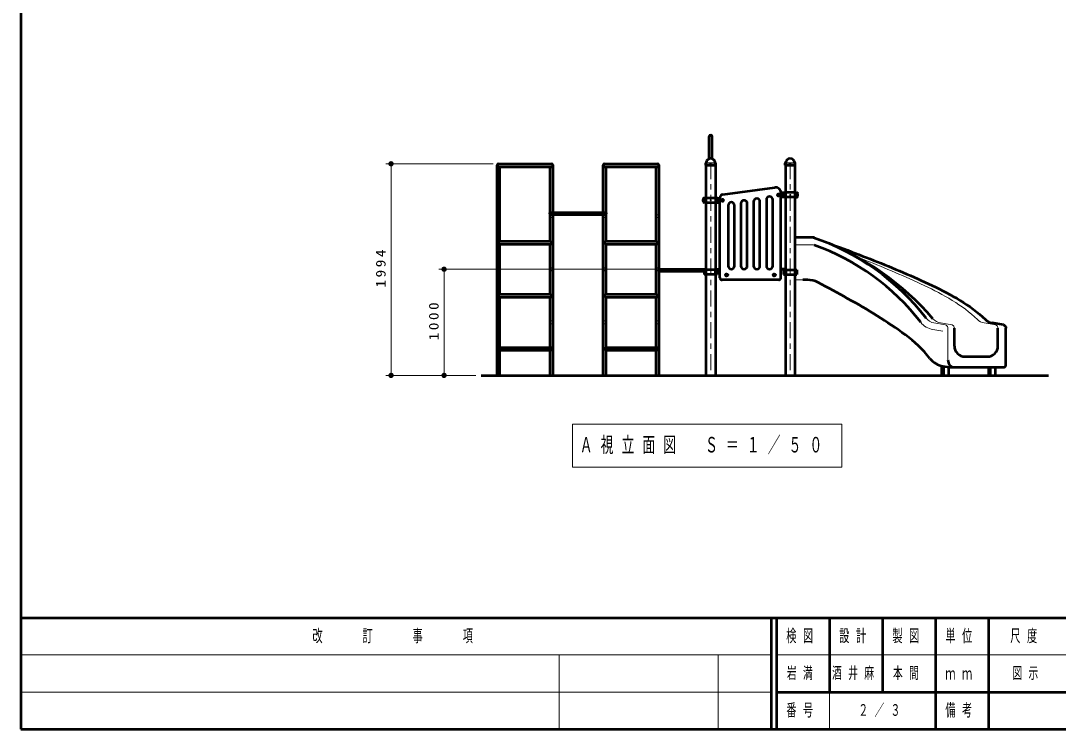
# Model space of a CAD drawing. Units: millimetres on the paper, scale 1:50. Extents: x -385 to 0, y -594 to 267.
# Drawn here: x -385 to -189.4, y -297 to -163.5 of the extents above; entities that cross this region are included whole.
import ezdxf

# ---------------------------------------------------------------- set-up
doc = ezdxf.new("R2010")
doc.units = ezdxf.units.MM
for name, pattern in [('USER1', [4.5, 2.5, -2]), ('USER2', [6, 3, -1, 1, -1]), ('USER3', [8, 3, -1, 1, -1, 1, -1])]:
    doc.linetypes.add(name, pattern=pattern)
doc.layers.add('LY_1', color=7, linetype='Continuous', lineweight=13)
doc.styles.add('ＭＳ ゴシック', font='')
doc.styles.get('ＭＳ ゴシック').set_extended_font_data('MS Gothic')

# ---------------------------------------------------------------- blocks, each defined once
blk = doc.blocks.new('filled_dot')
at = {"color": 0, "linetype": 'Continuous', "lineweight": -2, "const_width": 1.25}
blk.add_lwpolyline([(-0.625, 0, 1), (0.625, 0, 1)], format="xyb", close=True, dxfattribs=at)

msp = doc.modelspace()

# ---------------------------------------------------------------- linework, layer by layer
at = {"layer": 'LY_1', "lineweight": 50}
for p, q in [((-385, -30), (-385, -297)), ((-298.174, -230.321), (-191.218, -230.321)), ((-385, -276), (0, -276)), ((-385, -297), (0, -297))]:
    msp.add_line(p, q, dxfattribs=at)
at = {"layer": 'LY_1', "color": 140, "lineweight": 50}
for p, q in [((-255.174, -189.501), (-255.174, -185.321)), ((-254.63, -189.501), (-254.63, -185.321)), ((-295.174, -230.321), (-295.174, -190.721)), ((-295.174, -190.993), (-284.63, -190.993)), ((-294.902, -190.449), (-284.902, -190.449)), ((-294.63, -205.049), (-294.63, -190.993)), ((-285.174, -205.049), (-285.174, -190.993)), ((-284.63, -230.321), (-284.63, -190.721)), ((-275.174, -230.321), (-275.174, -190.721)), ((-275.174, -190.993), (-264.63, -190.993)), ((-274.902, -190.449), (-264.902, -190.449)), ((-274.63, -205.049), (-274.63, -190.993)), ((-265.174, -205.049), (-265.174, -190.993)), ((-264.63, -230.321), (-264.63, -190.721)), ((-255.831, -190.731), (-255.823, -190.334)), ((-255.822, -190.741), (-255.831, -190.731)), ((-255.822, -190.741), (-253.983, -190.741)), ((-255.799, -190.276), (-255.777, -190.254)), ((-255.793, -190.321), (-255.793, -230.321)), ((-254.006, -190.276), (-254.028, -190.254)), ((-254.011, -190.321), (-254.011, -230.321)), ((-253.973, -190.731), (-253.983, -190.741)), ((-253.973, -190.731), (-253.982, -190.334)), ((-240.831, -190.731), (-240.823, -190.334)), ((-240.822, -190.741), (-240.831, -190.731)), ((-240.822, -190.741), (-238.983, -190.741)), ((-240.799, -190.276), (-240.777, -190.254)), ((-240.793, -190.321), (-240.793, -230.321)), ((-239.006, -190.276), (-239.028, -190.254)), ((-239.011, -190.321), (-239.011, -230.321)), ((-238.973, -190.731), (-238.983, -190.741)), ((-238.973, -190.731), (-238.982, -190.334)), ((-252.634, -196.253), (-242.788, -194.91)), ((-255.822, -196.871), (-256.138, -196.899)), ((-255.822, -196.871), (-253.982, -196.871)), ((-253.982, -196.871), (-253.352, -196.926)), ((-253.352, -196.926), (-253.152, -196.941)), ((-253.152, -211.921), (-253.152, -196.847)), ((-252.702, -197.229), (-252.782, -197.275)), ((-252.782, -197.275), (-252.782, -197.367)), ((-252.702, -197.413), (-252.782, -197.367)), ((-252.622, -197.275), (-252.702, -197.229)), ((-252.622, -197.367), (-252.702, -197.413)), ((-252.622, -197.275), (-252.622, -197.367)), ((-246.802, -197.576), (-246.802, -209.721)), ((-245.602, -209.721), (-245.602, -197.576)), ((-244.402, -197.209), (-244.402, -209.721)), ((-243.202, -209.721), (-243.202, -197.209)), ((-242.102, -196.229), (-242.182, -196.275)), ((-242.182, -196.275), (-242.182, -196.367)), ((-242.102, -196.413), (-242.182, -196.367)), ((-242.022, -196.275), (-242.102, -196.229)), ((-242.022, -196.367), (-242.102, -196.413)), ((-242.022, -196.275), (-242.022, -196.367)), ((-241.652, -211.921), (-241.652, -195.901)), ((-241.452, -195.926), (-241.652, -195.941)), ((-241.452, -196.716), (-241.652, -196.701)), ((-240.822, -195.871), (-241.452, -195.926)), ((-240.822, -196.771), (-241.452, -196.716)), ((-238.982, -195.871), (-240.823, -195.871)), ((-238.982, -196.771), (-240.823, -196.771)), ((-238.982, -195.871), (-238.667, -195.899)), ((-238.982, -196.771), (-238.667, -196.743)), ((-255.822, -197.771), (-256.138, -197.743)), ((-255.822, -197.771), (-253.982, -197.771)), ((-253.982, -197.771), (-253.352, -197.716)), ((-253.352, -197.716), (-253.152, -197.701)), ((-251.602, -198.31), (-251.602, -209.721)), ((-250.402, -209.721), (-250.402, -198.31)), ((-249.202, -197.943), (-249.202, -209.721)), ((-248.002, -209.721), (-248.002, -197.943)), ((-285.23, -199.903), (-285.23, -199.723)), ((-285.13, -199.623), (-274.674, -199.623)), ((-285.13, -200.003), (-274.674, -200.003)), ((-274.574, -199.903), (-274.574, -199.723)), ((-294.63, -205.049), (-285.174, -205.049)), ((-274.63, -205.049), (-265.174, -205.049)), ((-235.701, -204.321), (-239.011, -204.321)), ((-294.63, -215.049), (-294.63, -205.593)), ((-294.63, -205.593), (-285.174, -205.593)), ((-285.174, -215.049), (-285.174, -205.593)), ((-274.63, -215.049), (-274.63, -205.593)), ((-274.63, -205.593), (-265.174, -205.593)), ((-265.174, -215.049), (-265.174, -205.593)), ((-264.63, -210.321), (-255.793, -210.321)), ((-264.63, -210.701), (-255.793, -210.701)), ((-256.139, -210.441), (-256.139, -211.341)), ((-253.666, -210.441), (-256.139, -210.441)), ((-255.972, -210.441), (-255.972, -211.341)), ((-254.068, -210.441), (-254.068, -211.341)), ((-254.011, -210.321), (-253.152, -210.321)), ((-254.011, -210.367), (-253.152, -210.367)), ((-253.881, -210.441), (-253.881, -211.341)), ((-253.822, -210.441), (-253.822, -211.341)), ((-253.666, -210.441), (-253.666, -211.341)), ((-240.793, -210.321), (-241.652, -210.321)), ((-240.793, -210.367), (-241.652, -210.367)), ((-241.139, -210.441), (-241.139, -211.341)), ((-241.139, -210.441), (-238.666, -210.441)), ((-240.983, -210.441), (-240.983, -211.341)), ((-240.924, -210.441), (-240.924, -211.341)), ((-240.737, -210.441), (-240.737, -211.341)), ((-238.832, -210.441), (-238.832, -211.341)), ((-238.666, -210.441), (-238.666, -211.341)), ((-253.666, -211.341), (-256.139, -211.341)), ((-242.052, -212.321), (-252.752, -212.321)), ((-251.982, -211.375), (-251.902, -211.329)), ((-251.982, -211.375), (-251.982, -211.467)), ((-251.982, -211.467), (-251.902, -211.513)), ((-251.902, -211.329), (-251.822, -211.375)), ((-251.902, -211.513), (-251.822, -211.467)), ((-251.822, -211.375), (-251.822, -211.467)), ((-242.982, -211.375), (-242.902, -211.329)), ((-242.982, -211.375), (-242.982, -211.467)), ((-242.982, -211.467), (-242.902, -211.513)), ((-242.902, -211.329), (-242.822, -211.375)), ((-242.902, -211.513), (-242.822, -211.467)), ((-242.822, -211.375), (-242.822, -211.467)), ((-241.139, -211.341), (-238.666, -211.341)), ((-294.63, -215.049), (-285.174, -215.049)), ((-274.63, -215.049), (-265.174, -215.049)), ((-294.63, -215.593), (-285.174, -215.593)), ((-294.63, -225.049), (-294.63, -215.593)), ((-285.174, -225.049), (-285.174, -215.593)), ((-274.63, -215.593), (-265.174, -215.593)), ((-274.63, -225.049), (-274.63, -215.593)), ((-265.174, -225.049), (-265.174, -215.593)), ((-199.66, -220.818), (-201.854, -220.445)), ((-208.952, -224.791), (-208.952, -221.435)), ((-200.722, -224.791), (-200.722, -221.435)), ((-199.239, -228.385), (-199.239, -221.435)), ((-294.63, -225.049), (-285.174, -225.049)), ((-294.63, -225.593), (-285.174, -225.593)), ((-294.63, -230.321), (-294.63, -225.593)), ((-285.174, -230.321), (-285.174, -225.593)), ((-274.63, -225.049), (-265.174, -225.049)), ((-274.63, -225.593), (-265.174, -225.593)), ((-274.63, -230.321), (-274.63, -225.593)), ((-265.174, -230.321), (-265.174, -225.593)), ((-206.952, -226.791), (-202.722, -226.791)), ((-211.291, -230.321), (-211.291, -228.553)), ((-211.095, -228.591), (-209.952, -228.785)), ((-210.949, -230.321), (-210.949, -228.616)), ((-210.009, -230.321), (-210.009, -228.785)), ((-209.952, -228.785), (-199.639, -228.785)), ((-202.458, -230.321), (-202.458, -228.785)), ((-202.116, -230.321), (-202.116, -228.785)), ((-201.176, -230.321), (-201.176, -228.785)), ((-243.5, -276), (-243.5, -297)), ((-242.5, -276), (-242.5, -297)), ((-232.5, -276), (-232.5, -290)), ((-222.5, -276), (-222.5, -290)), ((-212.5, -276), (-212.5, -297)), ((-202.5, -276), (-202.5, -290)), ((-242.5, -290), (0, -290)), ((-202.5, -290), (-202.5, -297))]:
    msp.add_line(p, q, dxfattribs=at)
at = {"layer": 'LY_1'}
for p, q in [((-295.902, -190.449), (-316.174, -190.449)), ((-315.174, -230.321), (-315.174, -190.449)), ((-255.796, -190.311), (-254.009, -190.311)), ((-255.76, -190.241), (-254.048, -190.241)), ((-240.796, -190.311), (-239.009, -190.311)), ((-240.76, -190.241), (-239.048, -190.241)), ((-255.868, -197.136), (-256.237, -197.136)), ((-256.237, -197.506), (-256.237, -197.136)), ((-255.868, -197.506), (-256.237, -197.506)), ((-253.937, -197.136), (-253.568, -197.136)), ((-253.937, -197.506), (-253.568, -197.506)), ((-253.568, -197.506), (-253.568, -197.136)), ((-240.868, -196.136), (-241.237, -196.136)), ((-241.237, -196.506), (-241.237, -196.136)), ((-240.868, -196.506), (-241.237, -196.506)), ((-238.937, -196.136), (-238.568, -196.136)), ((-238.937, -196.506), (-238.568, -196.506)), ((-238.568, -196.506), (-238.568, -196.136)), ((-235.698, -205.721), (-239.011, -205.721)), ((-255.902, -210.321), (-306.174, -210.321)), ((-305.174, -230.321), (-305.174, -210.321)), ((-237.522, -212.321), (-239.011, -212.321)), ((-239.011, -212.321), (-237.522, -212.321)), ((-210.595, -220.818), (-212.789, -220.445)), ((-209.373, -220.818), (-211.568, -220.445)), ((-201.143, -220.818), (-203.338, -220.445)), ((-211.138, -222.013), (-213.002, -221.696)), ((-210.174, -227.473), (-210.174, -221.435)), ((-299.174, -230.321), (-316.174, -230.321)), ((-280.974, -239.484), (-280.974, -247.617)), ((-230.174, -239.484), (-280.974, -239.484)), ((-230.174, -247.617), (-230.174, -239.484)), ((-280.974, -247.617), (-230.174, -247.617)), ((-385, -283), (-243.5, -283)), ((-283.5, -283), (-283.5, -297)), ((-253.5, -283), (-253.5, -297)), ((-242.5, -283), (-187.5, -283)), ((-385, -290), (-243.5, -290)), ((-232.5, -290), (-232.5, -297))]:
    msp.add_line(p, q, dxfattribs=at)
at = {"layer": 'LY_1', "linetype": 'USER2'}
for p, q in [((-254.902, -190.321), (-254.902, -230.321)), ((-239.902, -190.321), (-239.902, -230.321))]:
    msp.add_line(p, q, dxfattribs=at)
at = {"layer": 'LY_1', "linetype": 'USER3'}
for p, q in [((-285.23, -199.903), (-285.23, -199.723)), ((-285.13, -199.623), (-274.674, -199.623)), ((-285.13, -200.003), (-274.674, -200.003)), ((-274.574, -199.903), (-274.574, -199.723))]:
    msp.add_line(p, q, dxfattribs=at)
at = {"layer": 'LY_1', "color": 140, "lineweight": 50}
for points in [[(-235.354, -204.383), (-234.652, -204.643), (-233.95, -204.905), (-233.248, -205.167), (-232.547, -205.43), (-231.846, -205.694), (-231.145, -205.959), (-230.445, -206.224), (-229.744, -206.489), (-229.044, -206.756), (-228.344, -207.023), (-227.644, -207.29), (-226.945, -207.559), (-226.246, -207.829), (-225.548, -208.1), (-224.85, -208.372), (-224.153, -208.647), (-223.457, -208.923), (-222.762, -209.202), (-222.067, -209.483), (-221.374, -209.766), (-220.681, -210.051), (-219.99, -210.34), (-219.3, -210.631), (-218.611, -210.925), (-217.923, -211.221), (-217.236, -211.521), (-216.551, -211.824), (-215.868, -212.13), (-215.186, -212.44), (-214.505, -212.753), (-213.826, -213.069), (-213.149, -213.389), (-212.473, -213.713), (-211.8, -214.042), (-211.13, -214.377), (-210.464, -214.719), (-209.802, -215.07), (-209.146, -215.431), (-208.496, -215.803), (-207.853, -216.187), (-207.218, -216.585), (-206.593, -216.999), (-205.98, -217.428), (-205.378, -217.874), (-204.789, -218.337), (-204.214, -218.817), (-203.652, -219.313), (-203.103, -219.822)], [(-213.575, -227.114), (-214.08, -226.493), (-214.608, -225.891), (-215.161, -225.312), (-215.734, -224.754), (-216.327, -224.215), (-216.935, -223.695), (-217.557, -223.191), (-218.19, -222.701), (-218.833, -222.224), (-219.483, -221.758), (-220.14, -221.299), (-220.801, -220.849), (-221.467, -220.405), (-222.138, -219.967), (-222.812, -219.535), (-223.49, -219.11), (-224.171, -218.689), (-224.856, -218.274), (-225.543, -217.864), (-226.233, -217.458), (-226.926, -217.057), (-227.62, -216.659), (-228.317, -216.264), (-229.015, -215.872), (-229.714, -215.483), (-230.415, -215.095), (-231.116, -214.709), (-231.818, -214.324), (-232.521, -213.941), (-233.224, -213.558), (-233.928, -213.177), (-234.633, -212.797)], [(-199.66, -220.818), (-199.572, -220.857), (-199.49, -220.91), (-199.418, -220.976), (-199.355, -221.054), (-199.306, -221.141), (-199.269, -221.235), (-199.247, -221.334), (-199.239, -221.435)]]:
    msp.add_lwpolyline(points, dxfattribs=at)
at = {"layer": 'LY_1'}
for points in [[(-227.48, -207.925), (-226.906, -208.148), (-226.333, -208.372), (-225.636, -208.647), (-224.94, -208.923), (-224.245, -209.202), (-223.55, -209.483), (-222.857, -209.766), (-222.165, -210.051), (-221.473, -210.34), (-220.783, -210.631), (-220.094, -210.925), (-219.406, -211.221), (-218.72, -211.521), (-218.034, -211.824), (-217.351, -212.13), (-216.669, -212.44), (-215.988, -212.753), (-215.309, -213.069), (-214.632, -213.389), (-213.957, -213.713), (-213.284, -214.042), (-212.613, -214.377), (-211.947, -214.719), (-211.285, -215.07), (-210.629, -215.431), (-209.979, -215.803), (-209.336, -216.187), (-208.701, -216.585), (-208.077, -216.999), (-207.463, -217.428), (-206.861, -217.874), (-206.272, -218.337), (-205.697, -218.817), (-205.136, -219.313), (-204.586, -219.822)], [(-210.595, -220.818), (-210.506, -220.857), (-210.425, -220.91), (-210.352, -220.976), (-210.29, -221.054), (-210.24, -221.141), (-210.204, -221.235), (-210.182, -221.334), (-210.174, -221.435)], [(-209.373, -220.818), (-209.285, -220.857), (-209.203, -220.91), (-209.131, -220.976), (-209.069, -221.054), (-209.019, -221.141), (-208.982, -221.235), (-208.96, -221.334), (-208.952, -221.435)], [(-201.143, -220.818), (-201.055, -220.857), (-200.973, -220.91), (-200.901, -220.976), (-200.839, -221.054), (-200.789, -221.141), (-200.752, -221.235), (-200.73, -221.334), (-200.722, -221.435)]]:
    msp.add_lwpolyline(points, dxfattribs=at)
at = {"layer": 'LY_1', "color": 140, "lineweight": 50}
for centre, radius in [((-254.902, -190.581), 0.06), ((-239.902, -190.581), 0.06), ((-252.702, -197.321), 0.21), ((-242.102, -196.321), 0.21), ((-251.902, -211.421), 0.21), ((-242.902, -211.421), 0.21)]:
    msp.add_circle(centre, radius, dxfattribs=at)
at = {"layer": 'LY_1'}
for centre, radius in [((-256.052, -197.321), 0.185), ((-256.052, -197.321), 0.1), ((-254.902, -197.321), 0.1), ((-253.752, -197.321), 0.185), ((-253.752, -197.321), 0.1), ((-252.702, -197.321), 0.24), ((-252.702, -197.321), 0.11), ((-242.102, -196.321), 0.24), ((-242.102, -196.321), 0.11), ((-241.052, -196.321), 0.185), ((-241.052, -196.321), 0.1), ((-239.902, -196.321), 0.1), ((-238.752, -196.321), 0.185), ((-238.752, -196.321), 0.1), ((-251.902, -211.421), 0.24), ((-242.902, -211.421), 0.24), ((-251.902, -211.421), 0.11), ((-242.902, -211.421), 0.11)]:
    msp.add_circle(centre, radius, dxfattribs=at)
at = {"layer": 'LY_1', "linetype": 'USER1'}
for centre, radius in [((-252.702, -197.321), 0.125), ((-242.102, -196.321), 0.125), ((-294.902, -200.321), 0.272), ((-284.902, -200.321), 0.272), ((-274.902, -200.321), 0.272), ((-264.902, -200.321), 0.272), ((-294.902, -210.321), 0.272), ((-284.902, -210.321), 0.272), ((-274.902, -210.321), 0.272), ((-264.902, -210.321), 0.272), ((-251.902, -211.421), 0.125), ((-242.902, -211.421), 0.125), ((-294.902, -220.321), 0.272), ((-284.902, -220.321), 0.272), ((-274.902, -220.321), 0.272), ((-264.902, -220.321), 0.272)]:
    msp.add_circle(centre, radius, dxfattribs=at)
at = {"layer": 'LY_1', "color": 140, "lineweight": 50}
for centre, radius, start, end in [((-254.902, -185.321), 0.272, 0, 180), ((-254.902, -190.321), 0.864, 90, 173.3676), ((-254.902, -190.321), 0.864, 6.6324, 90), ((-239.902, -190.321), 0.864, 90, 173.3676), ((-239.902, -190.321), 0.864, 6.6324, 90), ((-294.902, -190.721), 0.272, 90, 270), ((-284.902, -190.721), 0.272, 270, 90), ((-274.902, -190.721), 0.272, 90, 270), ((-264.902, -190.721), 0.272, 270, 90), ((-255.739, -190.336), 0.084, 135, 178.99605), ((-255.816, -190.215), 0.056, 315, 353.3676), ((-253.989, -190.215), 0.056, 186.6324, 225), ((-254.066, -190.336), 0.084, 1.00395, 45), ((-240.739, -190.336), 0.084, 135, 178.99605), ((-240.816, -190.215), 0.056, 315, 353.3676), ((-238.989, -190.215), 0.056, 186.6324, 225), ((-239.066, -190.336), 0.084, 1.00395, 45), ((-242.652, -195.901), 1, 0, 97.46846), ((-255.352, -197.321), 1, 163.80375, 196.19625), ((-256.121, -197.098), 0.2, 95, 163.80375), ((-253.684, -197.098), 0.2, 16.19625, 85), ((-254.452, -197.321), 1, 343.80375, 16.19625), ((-252.552, -196.847), 0.6, 97.46846, 180), ((-248.602, -197.943), 0.6, 0, 180), ((-246.202, -197.576), 0.6, 0, 180), ((-243.802, -197.209), 0.6, 0, 180), ((-240.352, -196.321), 1, 163.80375, 196.19625), ((-241.121, -196.098), 0.2, 95, 163.80375), ((-241.121, -196.544), 0.2, 196.19625, 265), ((-238.684, -196.098), 0.2, 16.19625, 85), ((-238.684, -196.544), 0.2, 275, 343.80375), ((-239.452, -196.321), 1, 343.80375, 16.19625), ((-256.121, -197.544), 0.2, 196.19625, 265), ((-253.684, -197.544), 0.2, 275, 343.80375), ((-251.002, -198.31), 0.6, 0, 180), ((-285.13, -199.723), 0.1, 90, 180), ((-285.13, -199.903), 0.1, 180, 270), ((-274.674, -199.723), 0.1, 0, 90), ((-274.674, -199.903), 0.1, 270, 0), ((-294.63, -205.321), 0.272, 90, 270), ((-285.174, -205.321), 0.272, 270, 90), ((-274.63, -205.321), 0.272, 90, 270), ((-265.174, -205.321), 0.272, 270, 90), ((-235.701, -205.321), 1, 69.6949, 90), ((-249.937, -247.017), 45.007, 37.61943, 71.56003), ((-252.454, -253.638), 52.09, 40.736, 69.18787), ((-249.937, -247.017), 43.737, 37.61943, 70.53833), ((-251.002, -209.721), 0.6, 180, 0), ((-248.602, -209.721), 0.6, 180, 0), ((-246.202, -209.721), 0.6, 180, 0), ((-243.802, -209.721), 0.6, 180, 0), ((-252.752, -211.921), 0.4, 180, 270), ((-242.052, -211.921), 0.4, 270, 0), ((-237.522, -230.321), 18, 84.01173, 90), ((-236.526, -216.321), 4, 61.75482, 77.27662), ((-294.63, -215.321), 0.272, 90, 270), ((-285.174, -215.321), 0.272, 270, 90), ((-274.63, -215.321), 0.272, 90, 270), ((-265.174, -215.321), 0.272, 270, 90), ((-201.453, -218.079), 2.4, 226.5661, 260.36457), ((-206.952, -224.791), 2, 180, 270), ((-202.722, -224.791), 2, 270, 0), ((-294.63, -225.321), 0.272, 90, 270), ((-285.174, -225.321), 0.272, 270, 90), ((-274.63, -225.321), 0.272, 90, 270), ((-265.174, -225.321), 0.272, 270, 90), ((-210.426, -224.648), 4, 218.06305, 260.36457), ((-208.862, -227.473), 1.312, 180, 270), ((-199.639, -228.385), 0.4, 270, 0)]:
    msp.add_arc(centre, radius, start, end, dxfattribs=at)
at = {"layer": 'LY_1'}
for centre, radius, start, end in [((-258.428, -197.321), 2.567, 355.87048, 4.12952), ((-251.377, -197.321), 2.567, 175.87048, 184.12952), ((-243.428, -196.321), 2.567, 355.87048, 4.12952), ((-236.377, -196.321), 2.567, 175.87048, 184.12952), ((-235.698, -206.721), 1, 70.03583, 90), ((-212.388, -218.079), 3.669, 217.61943, 260.36457), ((-212.388, -218.079), 2.4, 217.61943, 260.36457), ((-211.166, -218.079), 2.4, 220.736, 260.36457), ((-202.936, -218.079), 2.4, 226.5661, 260.36457)]:
    msp.add_arc(centre, radius, start, end, dxfattribs=at)
at = {"layer": 'LY_1', "linetype": 'USER3'}
for centre, start, end in [((-285.13, -199.723), 90, 180), ((-285.13, -199.903), 180, 270), ((-274.674, -199.723), 0, 90), ((-274.674, -199.903), 270, 0)]:
    msp.add_arc(centre, 0.1, start, end, dxfattribs=at)

# ---------------------------------------------------------------- block references
at = {"layer": 'LY_1', "xscale": 0.4, "yscale": 0.4}
for p, rotation in [((-315.174, -190.449), 270), ((-305.174, -210.321), 270), ((-315.174, -230.321), 90), ((-305.174, -230.321), 90)]:
    msp.add_blockref('filled_dot', p, dxfattribs=dict(at, rotation=rotation))

# ---------------------------------------------------------------- texts
at = {"layer": 'LY_1', "char_height": 1.833, "attachment_point": 8, "rotation": 90, "style": 'ＭＳ ゴシック'}
for s, insert in [('\\T1.33;\\W1.15;1994', (-316.174, -209.957)), ('\\T1.33;\\W1.15;1000', (-306.174, -219.9))]:
    msp.add_mtext(s, dxfattribs=dict(at, insert=insert))
at = {"layer": 'LY_1', "style": 'ＭＳ ゴシック'}
for s, insert, char_height, attachment_point in [('\\T1.64;\\W0.6;Ａ視立面図\u3000Ｓ＝１／５０', (-279.574, -243.551), 2.933, 4), ('\\T1.64;\\W0.6;改\u3000\u3000訂\u3000\u3000事\u3000\u3000項', (-314.25, -279.5), 2.346, 5), ('\\T1.64;\\W0.6;検図', (-237.5, -279.5), 2.346, 5), ('\\T1.64;\\W0.6;設計', (-227.5, -279.5), 2.346, 5), ('\\T1.64;\\W0.6;製図', (-217.5, -279.5), 2.346, 5), ('\\T1.64;\\W0.6;単位', (-207.5, -279.5), 2.346, 5), ('\\T1.64;\\W0.6;尺度', (-195.25, -279.5), 2.346, 5), ('\\T1.64;\\W0.6;岩満', (-237.5, -286.5), 2.199, 5), ('\\T1.64;\\W0.6;酒井麻', (-232, -286.5), 2.199, 4), ('\\T1.64;\\W0.6;本間', (-217.5, -286.5), 2.199, 5), ('\\T1.64;\\W0.6;図示', (-198, -286.5), 2.199, 4), ('\\T1.64;\\W0.6;ｍｍ', (-207.5, -286.5), 2.346, 5), ('\\T1.64;\\W0.6;番号', (-237.5, -293.5), 2.346, 5), ('\\T1.64;\\W0.6;２／３', (-222.5, -293.5), 2.199, 5), ('\\T1.64;\\W0.6;備考', (-207.5, -293.5), 2.346, 5)]:
    msp.add_mtext(s, dxfattribs=dict(at, insert=insert, char_height=char_height, attachment_point=attachment_point))

doc.saveas('drawing.dxf')
